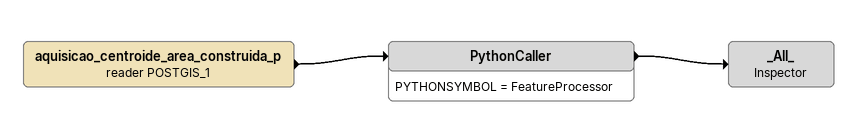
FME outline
aquisicao_centroide_area_construida_p (reader POSTGIS_1)
    -> PythonCaller
PythonCaller
    PYTHONSYMBOL = FeatureProcessor
    -> _All_
_All_: Inspector
